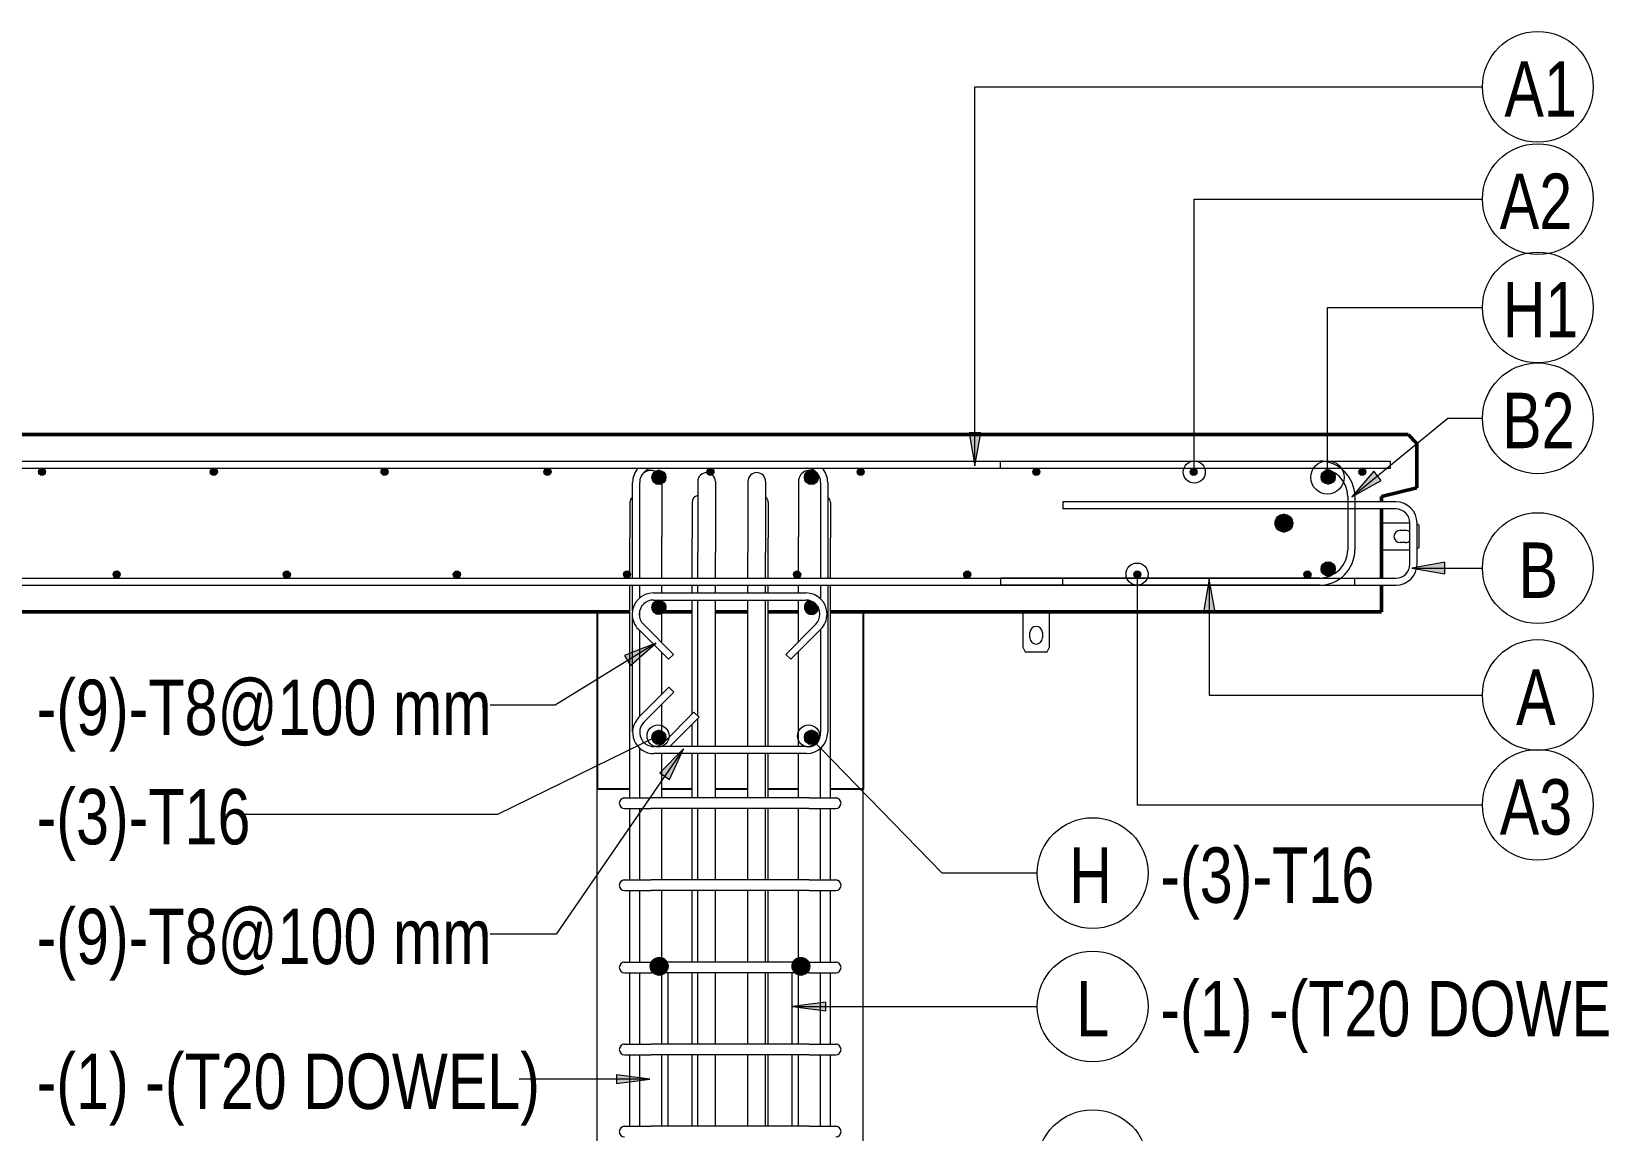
# Model space of a CAD drawing. Header units: millimetres. Extents: x 10931 to 27916, y -1675 to 13569.
# Drawn here: x 21586 to 23357, y 12327 to 13569 of the extents above; entities that cross this region are included whole.
import ezdxf

# ---------------------------------------------------------------- set-up
doc = ezdxf.new("R2010")
doc.units = ezdxf.units.MM
for name, color, linetype, lineweight in [('A-GENM', 13, 'Continuous', 18), ('A-WALL', 113, 'Continuous', 25), ('S-BEAM', 12, 'Continuous', 18), ('S-RBAR', 171, 'Continuous', 18), ('S-RBAR-IDEN', 171, 'Continuous', 9)]:
    doc.layers.add(name, color=color, linetype=linetype, lineweight=lineweight)
doc.styles.add('Nirmala UI Semilight_1', font='NirmalaS.ttf', dxfattribs={"width": 0.8, "height": 62.5})

# ---------------------------------------------------------------- blocks, each defined once
blk = doc.blocks.new('RR spread anchor face based - RR-SA-2_5-200-2134315-Elevation Top 2')
at = {"layer": 'A-GENM'}
for p, q in [((17845.1, 12913.8), (17845.1, 12873.8)), ((17875.1, 12873.8), (17875.1, 12913.8)), ((17853.1, 12884.3), (17853.1, 12890.3)), ((17867.1, 12890.3), (17867.1, 12884.3)), ((17845.1, 12873.8), (17847.6, 12868.8)), ((17847.6, 12868.8), (17872.6, 12868.8)), ((17872.6, 12868.8), (17875.1, 12873.8))]:
    blk.add_line(p, q, dxfattribs=at)
for centre, start, end in [((17860.1, 12890.3), 0, 180), ((17860.1, 12884.3), 180, 0)]:
    blk.add_arc(centre, 7, start, end, dxfattribs=at)
blk = doc.blocks.new('RR spread anchor face based - RR-SA-2_5-250-1726823-Elevation Top 2')
at = {"layer": 'A-GENM'}
for p, q in [((18282.1, 13013.8), (18250.1, 13013.8)), ((18271.1, 13005.8), (18277.1, 13005.8)), ((18292.6, 13011.3), (18290.1, 13012.6)), ((18292.6, 12986.3), (18292.6, 13011.3)), ((18277.1, 12991.8), (18271.1, 12991.8)), ((18290.1, 12985.1), (18292.6, 12986.3)), ((18250.1, 12983.8), (18282.1, 12983.8))]:
    blk.add_line(p, q, dxfattribs=at)
for centre, start, end in [((18271.1, 12998.8), 90, 270), ((18277.1, 12998.8), 45, 90), ((18277.1, 12998.8), 270, 315)]:
    blk.add_arc(centre, 7, start, end, dxfattribs=at)
blk = doc.blocks.new('M_Rebar Tag_rfa Dimension - ARROW-793927-Elevation Top 2')
at = {"layer": 'S-RBAR-IDEN'}
blk.add_circle((18426.5, 13506.1), 62.5, dxfattribs=at)
blk = doc.blocks.new('M_Rebar Tag_rfa Dimension - DOT 1 MM-793933-Elevation Top 2')
at = {"layer": 'S-RBAR-IDEN'}
blk.add_circle((18426.5, 13379.4), 62.5, dxfattribs=at)
blk = doc.blocks.new('M_Rebar Tag_rfa MARK - DOT 1_5-794230-Elevation Top 2')
at = {"layer": 'S-RBAR-IDEN'}
blk.add_circle((18426.5, 13257.1), 62.5, dxfattribs=at)
blk = doc.blocks.new('M_Rebar Tag_rfa MARK - ARROW-794226-Elevation Top 2')
at = {"layer": 'S-RBAR-IDEN'}
blk.add_circle((17923.9, 12468.5), 62.5, dxfattribs=at)

msp = doc.modelspace()

# ---------------------------------------------------------------- hatches: boundary and pattern name
at = {"layer": 'S-RBAR'}
h = msp.add_hatch(color=256, dxfattribs=at)
edge = h.paths.add_edge_path()
edge.add_arc((21597.6, 13071.8), 4, 0, 360)
for points in [[(21596.3, 13068), (21600.8, 13069.5), (21600.8, 13074.2), (21596.3, 13075.6), (21593.6, 13071.8)], [(21790.3, 13068), (21794.8, 13069.5), (21794.8, 13074.2), (21790.3, 13075.6), (21787.5, 13071.8)], [(21983, 13068), (21987.5, 13069.5), (21987.5, 13074.2), (21983, 13075.6), (21980.3, 13071.8)], [(22167, 13068), (22171.5, 13069.5), (22171.5, 13074.2), (22167, 13075.6), (22164.2, 13071.8)], [(22351, 13068), (22355.4, 13069.5), (22355.4, 13074.2), (22351, 13075.6), (22348.2, 13071.8)], [(22520.6, 13068), (22525, 13069.5), (22525, 13074.2), (22520.6, 13075.6), (22517.8, 13071.8)], [(22718.9, 13068), (22723.4, 13069.5), (22723.4, 13074.2), (22718.9, 13075.6), (22716.1, 13071.8)], [(22896.6, 13068), (22901.1, 13069.5), (22901.1, 13074.2), (22896.6, 13075.6), (22893.8, 13071.8)], [(23086.8, 13068), (23091.3, 13069.5), (23091.3, 13074.2), (23086.8, 13075.6), (23084.1, 13071.8)], [(22297.5, 13058.3), (22301.8, 13063.7), (22300.3, 13070.4), (22294, 13073.5), (22287.8, 13070.4), (22286.2, 13063.7), (22290.5, 13058.3), (22297.4, 13058.3)], [(22469.7, 13058.3), (22474, 13063.7), (22472.5, 13070.4), (22466.2, 13073.5), (22460, 13070.4), (22458.4, 13063.7), (22462.8, 13058.3), (22466.6, 13058.3)], [(23049.6, 13057.8), (23055.9, 13060.8), (23057.3, 13067.7), (23053.1, 13073), (23046.1, 13073), (23041.8, 13067.6), (23043.3, 13060.8)], [(22999.6, 13003.8), (23006.6, 13006.7), (23009.6, 13013.8), (23006.6, 13020.9), (22999.6, 13023.8), (22992.5, 13020.9), (22989.6, 13013.8), (22992.5, 13006.7)], [(23049.6, 12954.1), (23055.9, 12957.1), (23057.4, 12963.8), (23053.1, 12969.3), (23046.1, 12969.3), (23041.8, 12963.8), (23043.3, 12957.1)], [(21683.1, 12952), (21685.8, 12955.8), (21683.1, 12959.6), (21678.6, 12958.2), (21678.6, 12953.5)], [(21875.1, 12952), (21877.9, 12955.8), (21875.1, 12959.6), (21870.7, 12958.2), (21870.7, 12953.5)], [(22067.2, 12952), (22069.9, 12955.8), (22067.2, 12959.6), (22062.7, 12958.2), (22062.7, 12953.5)], [(22259.2, 12952), (22262, 12955.8), (22259.2, 12959.6), (22254.8, 12958.2), (22254.8, 12953.5)], [(22451.3, 12952), (22454.1, 12955.8), (22451.3, 12959.6), (22446.8, 12958.2), (22446.8, 12953.5)], [(22643.3, 12952), (22646.1, 12955.8), (22643.3, 12959.6), (22638.9, 12958.2), (22638.9, 12953.5)], [(22835.4, 12952), (22838.2, 12955.8), (22835.4, 12959.6), (22830.9, 12958.2), (22830.9, 12953.5)], [(23027.5, 12952), (23030.2, 12955.8), (23027.5, 12959.6), (23023, 12958.2), (23023, 12953.5)], [(22297.5, 12911.6), (22301.8, 12917), (22300.3, 12923.8), (22294, 12926.8), (22287.8, 12923.8), (22286.3, 12916.9), (22290.5, 12911.6), (22297.4, 12911.6)], [(22467.8, 12911.6), (22469.7, 12911.6), (22474, 12917), (22473.5, 12919.4), (22471.2, 12922.4), (22467.8, 12925), (22464.9, 12926.2), (22460, 12923.8), (22458.4, 12917), (22462.8, 12911.6), (22466.6, 12911.6)], [(22297.4, 12764.9), (22297.5, 12764.9), (22301.8, 12770.4), (22300.3, 12777.1), (22294, 12780.1), (22287.8, 12777.1), (22286.2, 12770.4), (22290.5, 12764.9)], [(22469.7, 12764.9), (22474, 12770.4), (22472.5, 12777.1), (22466.2, 12780.1), (22460, 12777.1), (22458.4, 12770.4), (22462.8, 12764.9), (22468.6, 12764.9)], [(22294.3, 12503.8), (22301.4, 12506.7), (22304.3, 12513.8), (22301.4, 12520.9), (22294.3, 12523.8), (22287.3, 12520.9), (22284.3, 12513.8), (22287.3, 12506.7), (22294.1, 12503.9)], [(22454.3, 12503.8), (22461.4, 12506.7), (22464.3, 12513.8), (22461.4, 12520.9), (22454.3, 12523.8), (22447.3, 12520.9), (22444.3, 12513.8), (22447.3, 12506.7)]]:
    msp.add_hatch(color=256, dxfattribs=at).paths.add_polyline_path(points)
h = msp.add_hatch(color=256, dxfattribs=at)
edge = h.paths.add_edge_path()
edge.add_arc((21791.5, 13071.8), 4, 0, 360)
h = msp.add_hatch(color=256, dxfattribs=at)
edge = h.paths.add_edge_path()
edge.add_arc((21984.3, 13071.8), 4, 0, 360)
h = msp.add_hatch(color=256, dxfattribs=at)
edge = h.paths.add_edge_path()
edge.add_arc((22168.2, 13071.8), 4, 0, 360)
h = msp.add_hatch(color=256, dxfattribs=at)
edge = h.paths.add_edge_path()
edge.add_arc((22352.2, 13071.8), 4, 0, 360)
h = msp.add_hatch(color=256, dxfattribs=at)
edge = h.paths.add_edge_path()
edge.add_arc((22521.8, 13071.8), 4, 0, 360)
h = msp.add_hatch(color=256, dxfattribs=at)
edge = h.paths.add_edge_path()
edge.add_arc((22720.1, 13071.8), 4, 0, 360)
h = msp.add_hatch(color=256, dxfattribs=at)
edge = h.paths.add_edge_path()
edge.add_arc((22897.8, 13071.8), 4, 0, 360)
h = msp.add_hatch(color=256, dxfattribs=at)
edge = h.paths.add_edge_path()
edge.add_arc((23088.1, 13071.8), 4, 0, 360)
h = msp.add_hatch(color=256, dxfattribs=at)
edge = h.paths.add_edge_path()
edge.add_arc((22294, 13065.5), 8, 0, 360)
h = msp.add_hatch(color=256, dxfattribs=at)
edge = h.paths.add_edge_path()
edge.add_arc((22466.2, 13065.5), 8, 0, 360)
h = msp.add_hatch(color=256, dxfattribs=at)
edge = h.paths.add_edge_path()
edge.add_arc((23049.6, 13065.8), 8, 0, 360)
h = msp.add_hatch(color=256, dxfattribs=at)
edge = h.paths.add_edge_path()
edge.add_arc((22999.6, 13013.8), 10, 0, 360)
h = msp.add_hatch(color=256, dxfattribs=at)
edge = h.paths.add_edge_path()
edge.add_arc((23049.6, 12962.1), 8, 0, 360)
h = msp.add_hatch(color=256, dxfattribs=at)
edge = h.paths.add_edge_path()
edge.add_arc((21681.8, 12955.8), 4, 0, 360)
h = msp.add_hatch(color=256, dxfattribs=at)
edge = h.paths.add_edge_path()
edge.add_arc((21873.9, 12955.8), 4, 0, 360)
h = msp.add_hatch(color=256, dxfattribs=at)
edge = h.paths.add_edge_path()
edge.add_arc((22065.9, 12955.8), 4, 0, 360)
h = msp.add_hatch(color=256, dxfattribs=at)
edge = h.paths.add_edge_path()
edge.add_arc((22258, 12955.8), 4, 0, 360)
h = msp.add_hatch(color=256, dxfattribs=at)
edge = h.paths.add_edge_path()
edge.add_arc((22450.1, 12955.8), 4, 0, 360)
h = msp.add_hatch(color=256, dxfattribs=at)
edge = h.paths.add_edge_path()
edge.add_arc((22642.1, 12955.8), 4, 0, 360)
h = msp.add_hatch(color=256, dxfattribs=at)
edge = h.paths.add_edge_path()
edge.add_arc((22834.2, 12955.8), 4, 0, 360)
h = msp.add_hatch(color=256, dxfattribs=at)
edge = h.paths.add_edge_path()
edge.add_arc((23026.2, 12955.8), 4, 0, 360)
h = msp.add_hatch(color=256, dxfattribs=at)
edge = h.paths.add_edge_path()
edge.add_arc((22294, 12918.8), 8, 0, 360)
h = msp.add_hatch(color=256, dxfattribs=at)
edge = h.paths.add_edge_path()
edge.add_arc((22466.2, 12918.8), 8, 100.7259, 365.2039)
edge.add_line((22474.2, 12919.5), (22466.2, 12918.8))
edge.add_line((22466.2, 12918.8), (22464.7, 12926.7))
h = msp.add_hatch(color=256, dxfattribs=at)
edge = h.paths.add_edge_path()
edge.add_arc((22294, 12772.1), 8, 0, 360)
h = msp.add_hatch(color=256, dxfattribs=at)
edge = h.paths.add_edge_path()
edge.add_arc((22466.2, 12772.1), 8, 0, 360)
h = msp.add_hatch(color=256, dxfattribs=at)
edge = h.paths.add_edge_path()
edge.add_arc((22294.3, 12513.8), 10, 0, 360)
h = msp.add_hatch(color=256, dxfattribs=at)
edge = h.paths.add_edge_path()
edge.add_arc((22454.3, 12513.8), 10, 0, 360)
at = {"layer": 'S-RBAR-IDEN'}
for points in [[(22650.8, 13078.4), (22657.4, 13115.9), (22644.2, 13115.9)], [(23076.3, 13043.5), (23109.5, 13062.1), (23101.1, 13072.3)], [(23143.9, 12963.2), (23181.4, 12956.6), (23181.4, 12969.8)], [(22915.4, 12950.8), (22908.8, 12913.3), (22922, 12913.3)], [(22290.4, 12878.4), (22255, 12864.4), (22262, 12853.1)], [(22321.6, 12759.2), (22294.9, 12732), (22305.8, 12724.5)], [(22444.8, 12468.5), (22482.3, 12463.6), (22482.3, 12473.4)], [(22283.7, 12386.5), (22246.2, 12391.5), (22246.2, 12381.6)]]:
    msp.add_hatch(color=256, dxfattribs=at).paths.add_polyline_path(points)

# ---------------------------------------------------------------- linework, layer by layer
at = {"layer": 'A-WALL', "lineweight": 50}
for p, q in [((23139.8, 13113.8), (21004.4, 13113.8)), ((23149.8, 13103.8), (23139.8, 13113.8)), ((23149.8, 13053.8), (23149.8, 13103.8)), ((23109.8, 13043.8), (23149.8, 13053.8)), ((23109.8, 13037.8), (23109.8, 13043.8)), ((23109.8, 12951.7), (23109.8, 13029.8)), ((23109.8, 12913.8), (23109.8, 12943.7)), ((21034.4, 12913.8), (22261.3, 12913.8)), ((22297.4, 12913.8), (22331.3, 12913.8)), ((22357.9, 12913.8), (22394.5, 12913.8)), ((22417.5, 12913.8), (22451.6, 12913.8)), ((22487.6, 12913.8), (23109.8, 12913.8))]:
    msp.add_line(p, q, dxfattribs=at)
at = {"layer": 'A-WALL'}
for p, q in [((22224.3, 12913.8), (22224.3, 12713.8)), ((22524.6, 12913.8), (22524.6, 12713.8)), ((22261.3, 12713.8), (22224.3, 12713.8)), ((22331.3, 12713.8), (22297.4, 12713.8)), ((22394.5, 12713.8), (22357.9, 12713.8)), ((22451.6, 12713.8), (22417.5, 12713.8)), ((22524.6, 12713.8), (22487.6, 12713.8))]:
    msp.add_line(p, q, dxfattribs=at)
at = {"layer": 'S-BEAM'}
for p, q in [((22224.3, 11713.8), (22224.3, 12713.8)), ((22261.3, 12713.8), (22224.3, 12713.8)), ((22331.3, 12713.8), (22297.4, 12713.8)), ((22394.5, 12713.8), (22357.9, 12713.8)), ((22451.6, 12713.8), (22417.5, 12713.8)), ((22524.3, 12713.8), (22487.6, 12713.8)), ((22524.3, 12713.8), (22524.3, 11713.8))]:
    msp.add_line(p, q, dxfattribs=at)
at = {"layer": 'S-RBAR'}
for p, q in [((21024.4, 13083.8), (23119.8, 13083.8)), ((21024.4, 13075.8), (23119.8, 13075.8)), ((21596.3, 13075.6), (21593.6, 13071.8)), ((21600.8, 13074.2), (21596.3, 13075.6)), ((21790.3, 13075.6), (21787.5, 13071.8)), ((21794.8, 13074.2), (21790.3, 13075.6)), ((21983, 13075.6), (21980.3, 13071.8)), ((21987.5, 13074.2), (21983, 13075.6)), ((22167, 13075.6), (22164.2, 13071.8)), ((22171.5, 13074.2), (22167, 13075.6)), ((22351, 13075.6), (22348.2, 13071.8)), ((22355.4, 13074.2), (22351, 13075.6)), ((22520.6, 13075.6), (22517.8, 13071.8)), ((22525, 13074.2), (22520.6, 13075.6)), ((22679.8, 13083.8), (23039.8, 13083.8)), ((22679.8, 13075.8), (22679.8, 13083.8)), ((22679.8, 13075.8), (23039.8, 13075.8)), ((22718.9, 13075.6), (22716.1, 13071.8)), ((22723.4, 13074.2), (22718.9, 13075.6)), ((22896.6, 13075.6), (22893.8, 13071.8)), ((22901.1, 13074.2), (22896.6, 13075.6)), ((23086.8, 13075.6), (23084.1, 13071.8)), ((23091.3, 13074.2), (23086.8, 13075.6)), ((23119.8, 13075.8), (23119.8, 13083.8)), ((21593.6, 13071.8), (21596.3, 13068)), ((21596.3, 13068), (21600.8, 13069.5)), ((21600.8, 13069.5), (21600.8, 13074.2)), ((21787.5, 13071.8), (21790.3, 13068)), ((21790.3, 13068), (21794.8, 13069.5)), ((21794.8, 13069.5), (21794.8, 13074.2)), ((21980.3, 13071.8), (21983, 13068)), ((21983, 13068), (21987.5, 13069.5)), ((21987.5, 13069.5), (21987.5, 13074.2)), ((22164.2, 13071.8), (22167, 13068)), ((22167, 13068), (22171.5, 13069.5)), ((22171.5, 13069.5), (22171.5, 13074.2)), ((22264.3, 12951.8), (22264.3, 13059.8)), ((22272.3, 12951.8), (22272.3, 13059.8)), ((22287.8, 13070.4), (22286.2, 13063.7)), ((22286.2, 13063.7), (22290.5, 13058.3)), ((22294, 13073.5), (22287.8, 13070.4)), ((22290.5, 13058.3), (22297.4, 13058.3)), ((22300.3, 13070.4), (22294, 13073.5)), ((22297.3, 13060.8), (22297.3, 12998.3)), ((22297.4, 13058.3), (22297.5, 13058.3)), ((22297.5, 13058.3), (22301.8, 13063.7)), ((22301.8, 13063.7), (22300.3, 13070.4)), ((22337.9, 13060.8), (22337.9, 12980.8)), ((22348.2, 13071.8), (22351, 13068)), ((22351, 13068), (22355.4, 13069.5)), ((22355.4, 13069.5), (22355.4, 13074.2)), ((22357.9, 13060.8), (22357.9, 12980.8)), ((22394.5, 13060.8), (22394.5, 12980.8)), ((22414.5, 13060.8), (22414.5, 12980.8)), ((22451.6, 13060.8), (22451.6, 12998.3)), ((22460, 13070.4), (22458.4, 13063.7)), ((22458.4, 13063.7), (22462.8, 13058.3)), ((22466.2, 13073.5), (22460, 13070.4)), ((22462.8, 13058.3), (22466.6, 13058.3)), ((22472.5, 13070.4), (22466.2, 13073.5)), ((22466.6, 13058.3), (22469.7, 13058.3)), ((22469.7, 13058.3), (22474, 13063.7)), ((22474, 13063.7), (22472.5, 13070.4)), ((22476.6, 13059.8), (22476.6, 12951.8)), ((22484.6, 13059.8), (22484.6, 12951.8)), ((22517.8, 13071.8), (22520.6, 13068)), ((22520.6, 13068), (22525, 13069.5)), ((22525, 13069.5), (22525, 13074.2)), ((22716.1, 13071.8), (22718.9, 13068)), ((22718.9, 13068), (22723.4, 13069.5)), ((22723.4, 13069.5), (22723.4, 13074.2)), ((22893.8, 13071.8), (22896.6, 13068)), ((22896.6, 13068), (22901.1, 13069.5)), ((22901.1, 13069.5), (22901.1, 13074.2)), ((23046.1, 13073), (23041.8, 13067.6)), ((23041.8, 13067.6), (23043.3, 13060.8)), ((23043.3, 13060.8), (23049.6, 13057.8)), ((23053.1, 13073), (23046.1, 13073)), ((23049.6, 13057.8), (23055.9, 13060.8)), ((23057.3, 13067.7), (23053.1, 13073)), ((23055.9, 13060.8), (23057.3, 13067.7)), ((23084.1, 13071.8), (23086.8, 13068)), ((23086.8, 13068), (23091.3, 13069.5)), ((23091.3, 13069.5), (23091.3, 13074.2)), ((23071.8, 13043.8), (23071.8, 12983.8)), ((23079.8, 13043.8), (23079.8, 12983.8)), ((22261.3, 13037.1), (22261.3, 12997.1)), ((22331.4, 13037.1), (22331.4, 12997.1)), ((22417.5, 13037.1), (22417.5, 12997.1)), ((22487.6, 13037.1), (22487.6, 12997.1)), ((23125.9, 13037.8), (22749.9, 13037.8)), ((22749.9, 13037.8), (22749.9, 13029.8)), ((23125.9, 13029.8), (22749.9, 13029.8)), ((22999.6, 13023.8), (22992.5, 13020.9)), ((23006.6, 13020.9), (22999.6, 13023.8)), ((22992.5, 13020.9), (22989.6, 13013.8)), ((22989.6, 13013.8), (22992.5, 13006.7)), ((22992.5, 13006.7), (22999.6, 13003.8)), ((22999.6, 13003.8), (23006.6, 13006.7)), ((23009.6, 13013.8), (23006.6, 13020.9)), ((23006.6, 13006.7), (23009.6, 13013.8)), ((23141.9, 12967.7), (23141.9, 13013.8)), ((23149.9, 12967.7), (23149.9, 13013.8)), ((22261.3, 12951.8), (22261.3, 12997.1)), ((22297.3, 12951.8), (22297.3, 12998.3)), ((22331.4, 12951.8), (22331.4, 12997.1)), ((22417.5, 12951.8), (22417.5, 12997.1)), ((22451.6, 12951.8), (22451.6, 12998.3)), ((22487.6, 12951.8), (22487.6, 12997.1)), ((22337.9, 12951.8), (22337.9, 12980.8)), ((22357.9, 12951.8), (22357.9, 12980.8)), ((22394.5, 12951.8), (22394.5, 12980.8)), ((22414.5, 12951.8), (22414.5, 12980.8)), ((23046.1, 12969.3), (23041.8, 12963.8)), ((23053.1, 12969.3), (23046.1, 12969.3)), ((23057.4, 12963.8), (23053.1, 12969.3)), ((21064.4, 12951.8), (23079.8, 12951.8)), ((21683.1, 12959.6), (21678.6, 12958.2)), ((21678.6, 12958.2), (21678.6, 12953.5)), ((21678.6, 12953.5), (21683.1, 12952)), ((21685.8, 12955.8), (21683.1, 12959.6)), ((21683.1, 12952), (21685.8, 12955.8)), ((21875.1, 12959.6), (21870.7, 12958.2)), ((21870.7, 12958.2), (21870.7, 12953.5)), ((21870.7, 12953.5), (21875.1, 12952)), ((21877.9, 12955.8), (21875.1, 12959.6)), ((21875.1, 12952), (21877.9, 12955.8)), ((22067.2, 12959.6), (22062.7, 12958.2)), ((22062.7, 12958.2), (22062.7, 12953.5)), ((22062.7, 12953.5), (22067.2, 12952)), ((22069.9, 12955.8), (22067.2, 12959.6)), ((22067.2, 12952), (22069.9, 12955.8)), ((22259.2, 12959.6), (22254.8, 12958.2)), ((22254.8, 12958.2), (22254.8, 12953.5)), ((22254.8, 12953.5), (22259.2, 12952)), ((22262, 12955.8), (22259.2, 12959.6)), ((22259.2, 12952), (22262, 12955.8)), ((22451.3, 12959.6), (22446.8, 12958.2)), ((22446.8, 12958.2), (22446.8, 12953.5)), ((22446.8, 12953.5), (22451.3, 12952)), ((22454.1, 12955.8), (22451.3, 12959.6)), ((22451.3, 12952), (22454.1, 12955.8)), ((22643.3, 12959.6), (22638.9, 12958.2)), ((22638.9, 12958.2), (22638.9, 12953.5)), ((22638.9, 12953.5), (22643.3, 12952)), ((22646.1, 12955.8), (22643.3, 12959.6)), ((22643.3, 12952), (22646.1, 12955.8)), ((23039.8, 12951.8), (22679.8, 12951.8)), ((22679.8, 12951.8), (22679.8, 12943.8)), ((22749.9, 12951.7), (23125.9, 12951.7)), ((22749.9, 12943.7), (22749.9, 12951.7)), ((22835.4, 12959.6), (22830.9, 12958.2)), ((22830.9, 12958.2), (22830.9, 12953.5)), ((22830.9, 12953.5), (22835.4, 12952)), ((22838.2, 12955.8), (22835.4, 12959.6)), ((22835.4, 12952), (22838.2, 12955.8)), ((23027.5, 12959.6), (23023, 12958.2)), ((23023, 12958.2), (23023, 12953.5)), ((23023, 12953.5), (23027.5, 12952)), ((23030.2, 12955.8), (23027.5, 12959.6)), ((23027.5, 12952), (23030.2, 12955.8)), ((23041.8, 12963.8), (23043.3, 12957.1)), ((23043.3, 12957.1), (23049.6, 12954.1)), ((23049.6, 12954.1), (23055.9, 12957.1)), ((23055.9, 12957.1), (23057.4, 12963.8)), ((23079.8, 12943.8), (23079.8, 12951.8)), ((21064.4, 12943.8), (23079.8, 12943.8)), ((22261.3, 12703.8), (22261.3, 12943.8)), ((22264.3, 12914.9), (22264.3, 12943.8)), ((22272.3, 12929.2), (22272.3, 12943.8)), ((22287.8, 12935.1), (22459.8, 12935.1)), ((22297.3, 12935.1), (22297.3, 12943.8)), ((22331.4, 12935.1), (22331.4, 12943.8)), ((22337.9, 12935.1), (22337.9, 12943.8)), ((22357.9, 12935.1), (22357.9, 12943.8)), ((22394.5, 12935.1), (22394.5, 12943.8)), ((22414.5, 12935.1), (22414.5, 12943.8)), ((22417.5, 12935.1), (22417.5, 12943.8)), ((22451.6, 12935.1), (22451.6, 12943.8)), ((22476.6, 12943.8), (22476.6, 12928.3)), ((22484.6, 12943.8), (22484.6, 12777.8)), ((22487.6, 12703.8), (22487.6, 12943.8)), ((23039.8, 12943.8), (22679.8, 12943.8)), ((22749.9, 12943.7), (23125.9, 12943.7)), ((22287.8, 12923.8), (22286.3, 12916.9)), ((22286.3, 12916.9), (22290.5, 12911.6)), ((22287.8, 12927.1), (22459.8, 12927.1)), ((22294, 12926.8), (22287.8, 12923.8)), ((22300.3, 12923.8), (22294, 12926.8)), ((22297.3, 12879), (22297.3, 12927.1)), ((22297.5, 12911.6), (22301.8, 12917)), ((22301.8, 12917), (22300.3, 12923.8)), ((22331.4, 12798.2), (22331.4, 12927.1)), ((22337.9, 12796.1), (22337.9, 12927.1)), ((22357.9, 12761.8), (22357.9, 12927.1)), ((22394.5, 12761.8), (22394.5, 12927.1)), ((22414.5, 12761.8), (22414.5, 12927.1)), ((22417.5, 12761.8), (22417.5, 12927.1)), ((22451.6, 12880.2), (22451.6, 12927.1)), ((22460, 12923.8), (22458.4, 12917)), ((22458.4, 12917), (22462.8, 12911.6)), ((22464.9, 12926.2), (22460, 12923.8)), ((22466.2, 12918.8), (22464.7, 12926.7)), ((22467.8, 12925), (22464.9, 12926.2)), ((22474.2, 12919.5), (22466.2, 12918.8)), ((22471.2, 12922.4), (22467.8, 12925)), ((22469.7, 12911.6), (22474, 12917)), ((22473.5, 12919.4), (22471.2, 12922.4)), ((22474, 12917), (22473.5, 12919.4)), ((22264.3, 12777.8), (22264.3, 12907.3)), ((22272.3, 12907), (22272.3, 12915.2)), ((22310.5, 12865.8), (22276.5, 12899.8)), ((22290.5, 12911.6), (22297.4, 12911.6)), ((22297.4, 12911.6), (22297.5, 12911.6)), ((22471.2, 12899.8), (22437.2, 12865.8)), ((22462.8, 12911.6), (22466.6, 12911.6)), ((22466.6, 12911.6), (22467.8, 12911.6)), ((22467.8, 12911.6), (22469.7, 12911.6)), ((22304.8, 12860.2), (22270.9, 12894.1)), ((22272.3, 12795.7), (22272.3, 12892.7)), ((22476.8, 12894.1), (22442.9, 12860.2)), ((22476.6, 12893.9), (22476.6, 12777.8)), ((22297.3, 12820.7), (22297.3, 12867.7)), ((22310.5, 12865.8), (22304.8, 12860.2)), ((22437.2, 12865.8), (22442.9, 12860.2)), ((22451.6, 12761.8), (22451.6, 12868.9)), ((22271.4, 12794.8), (22305.3, 12828.7)), ((22311, 12823.1), (22305.3, 12828.7)), ((22277, 12789.1), (22311, 12823.1)), ((22297.3, 12764.7), (22297.3, 12809.4)), ((22333.6, 12800.4), (22299.7, 12766.5)), ((22339.3, 12794.8), (22306.3, 12761.8)), ((22333.6, 12800.4), (22339.3, 12794.8)), ((22337.9, 12761.8), (22337.9, 12793.4)), ((22287.8, 12777.1), (22286.2, 12770.4)), ((22294, 12780.1), (22287.8, 12777.1)), ((22300.3, 12777.1), (22294, 12780.1)), ((22301.8, 12770.4), (22300.3, 12777.1)), ((22331.4, 12761.8), (22331.4, 12786.9)), ((22460, 12777.1), (22458.4, 12770.4)), ((22466.2, 12780.1), (22460, 12777.1)), ((22472.5, 12777.1), (22466.2, 12780.1)), ((22474, 12770.4), (22472.5, 12777.1)), ((22272.3, 12703.8), (22272.3, 12760.1)), ((22286.2, 12770.4), (22290.5, 12764.9)), ((22460.6, 12761.8), (22288.3, 12761.8)), ((22290.5, 12764.9), (22297.4, 12764.9)), ((22297.4, 12764.9), (22297.5, 12764.9)), ((22297.5, 12764.9), (22301.8, 12770.4)), ((22458.4, 12770.4), (22462.8, 12764.9)), ((22462.8, 12764.9), (22468.6, 12764.9)), ((22468.6, 12764.9), (22469.7, 12764.9)), ((22469.7, 12764.9), (22474, 12770.4)), ((22476.6, 12703.8), (22476.6, 12760.1)), ((22460.6, 12753.8), (22288.3, 12753.8)), ((22297.3, 12703.8), (22297.3, 12753.8)), ((22331.4, 12703.8), (22331.4, 12753.8)), ((22337.9, 12703.8), (22337.9, 12753.8)), ((22357.9, 12703.8), (22357.9, 12753.8)), ((22394.5, 12703.8), (22394.5, 12753.8)), ((22414.5, 12703.8), (22414.5, 12753.8)), ((22417.5, 12703.8), (22417.5, 12753.8)), ((22451.6, 12703.8), (22451.6, 12753.8)), ((22255.3, 12703.8), (22256.4, 12703.8)), ((22256.6, 12703.8), (22257.4, 12703.8)), ((22257.4, 12703.8), (22259.9, 12703.8)), ((22259.9, 12703.8), (22261.8, 12703.8)), ((22261.8, 12703.8), (22264.1, 12703.8)), ((22264.1, 12703.8), (22265, 12703.8)), ((22265, 12703.8), (22284.2, 12703.8)), ((22284.2, 12703.8), (22285.3, 12703.8)), ((22463.6, 12703.8), (22285.3, 12703.8)), ((22463.6, 12703.8), (22493.6, 12703.8)), ((22255.3, 12691.8), (22256.4, 12691.8)), ((22256.6, 12691.8), (22257.4, 12691.8)), ((22257.4, 12691.8), (22259.9, 12691.8)), ((22259.9, 12691.8), (22261.8, 12691.8)), ((22261.3, 12611.2), (22261.3, 12691.8)), ((22261.8, 12691.8), (22265.3, 12691.8)), ((22265.3, 12691.8), (22268, 12691.8)), ((22268, 12691.8), (22272.3, 12691.8)), ((22272.3, 12691.8), (22275.5, 12691.8)), ((22272.3, 12611.2), (22272.3, 12691.8)), ((22275.5, 12691.8), (22280.3, 12691.8)), ((22280.3, 12691.8), (22283.8, 12691.8)), ((22283.7, 12691.8), (22285.3, 12691.8)), ((22463.6, 12691.8), (22285.3, 12691.8)), ((22297.3, 12611.2), (22297.3, 12691.8)), ((22331.4, 12611.2), (22331.4, 12691.8)), ((22337.9, 12611.2), (22337.9, 12691.8)), ((22357.9, 12611.2), (22357.9, 12691.8)), ((22394.5, 12611.2), (22394.5, 12691.8)), ((22414.5, 12611.2), (22414.5, 12691.8)), ((22417.5, 12611.2), (22417.5, 12691.8)), ((22451.6, 12611.2), (22451.6, 12691.8)), ((22463.6, 12691.8), (22493.6, 12691.8)), ((22476.6, 12611.2), (22476.6, 12691.8)), ((22487.6, 12611.2), (22487.6, 12691.8)), ((22255.3, 12611.2), (22256.4, 12611.2)), ((22255.3, 12599.2), (22256.4, 12599.2)), ((22256.6, 12611.2), (22257.4, 12611.2)), ((22256.6, 12599.2), (22257.4, 12599.2)), ((22257.4, 12611.2), (22259.9, 12611.2)), ((22257.4, 12599.2), (22259.9, 12599.2)), ((22259.9, 12611.2), (22261.8, 12611.2)), ((22259.9, 12599.2), (22261.8, 12599.2)), ((22261.3, 12518.5), (22261.3, 12599.2)), ((22261.8, 12611.2), (22264.1, 12611.2)), ((22261.8, 12599.2), (22265.3, 12599.2)), ((22264.1, 12611.2), (22265, 12611.2)), ((22265, 12611.2), (22284.2, 12611.2)), ((22265.3, 12599.2), (22268, 12599.2)), ((22268, 12599.2), (22272.3, 12599.2)), ((22272.3, 12599.2), (22275.5, 12599.2)), ((22272.3, 12518.5), (22272.3, 12599.2)), ((22275.5, 12599.2), (22280.3, 12599.2)), ((22280.3, 12599.2), (22283.8, 12599.2)), ((22283.7, 12599.2), (22285.3, 12599.2)), ((22284.2, 12611.2), (22285.3, 12611.2)), ((22463.6, 12611.2), (22285.3, 12611.2)), ((22463.6, 12599.2), (22285.3, 12599.2)), ((22297.3, 12518.5), (22297.3, 12599.2)), ((22331.4, 12518.5), (22331.4, 12599.2)), ((22337.9, 12518.5), (22337.9, 12599.2)), ((22357.9, 12518.5), (22357.9, 12599.2)), ((22394.5, 12518.5), (22394.5, 12599.2)), ((22414.5, 12518.5), (22414.5, 12599.2)), ((22417.5, 12518.5), (22417.5, 12599.2)), ((22451.6, 12518.5), (22451.6, 12599.2)), ((22463.6, 12611.2), (22493.6, 12611.2)), ((22463.6, 12599.2), (22493.6, 12599.2)), ((22476.6, 12518.5), (22476.6, 12599.2)), ((22487.6, 12518.5), (22487.6, 12599.2)), ((22255.3, 12518.5), (22256.4, 12518.5)), ((22256.6, 12518.5), (22257.4, 12518.5)), ((22257.4, 12518.5), (22259.9, 12518.5)), ((22259.9, 12518.5), (22261.8, 12518.5)), ((22261.8, 12518.5), (22264.1, 12518.5)), ((22264.1, 12518.5), (22265, 12518.5)), ((22265, 12518.5), (22284.2, 12518.5)), ((22284.2, 12518.5), (22285.3, 12518.5)), ((22287.3, 12520.9), (22284.3, 12513.8)), ((22284.3, 12513.8), (22287.3, 12506.7)), ((22463.6, 12518.5), (22285.3, 12518.5)), ((22294.3, 12523.8), (22287.3, 12520.9)), ((22301.4, 12520.9), (22294.3, 12523.8)), ((22304.3, 12513.8), (22301.4, 12520.9)), ((22301.4, 12506.7), (22304.3, 12513.8)), ((22447.3, 12520.9), (22444.3, 12513.8)), ((22444.3, 12513.8), (22447.3, 12506.7)), ((22454.3, 12523.8), (22447.3, 12520.9)), ((22461.4, 12520.9), (22454.3, 12523.8)), ((22464.3, 12513.8), (22461.4, 12520.9)), ((22461.4, 12506.7), (22464.3, 12513.8)), ((22463.6, 12518.5), (22493.6, 12518.5)), ((22255.3, 12506.5), (22256.4, 12506.5)), ((22256.6, 12506.5), (22257.4, 12506.5)), ((22257.4, 12506.5), (22259.9, 12506.5)), ((22259.9, 12506.5), (22261.8, 12506.5)), ((22261.3, 12425.9), (22261.3, 12506.5)), ((22261.8, 12506.5), (22265.3, 12506.5)), ((22265.3, 12506.5), (22268, 12506.5)), ((22268, 12506.5), (22272.3, 12506.5)), ((22272.3, 12506.5), (22275.5, 12506.5)), ((22272.3, 12425.9), (22272.3, 12506.5)), ((22275.5, 12506.5), (22280.5, 12506.5)), ((22280.4, 12506.5), (22283.8, 12506.5)), ((22283.7, 12506.5), (22285.3, 12506.5)), ((22463.6, 12506.5), (22285.3, 12506.5)), ((22287.3, 12506.7), (22294.1, 12503.9)), ((22294.1, 12503.9), (22294.3, 12503.8)), ((22294.3, 12503.8), (22301.4, 12506.7)), ((22297.3, 12425.9), (22297.3, 12506.5)), ((22304.3, 12433.8), (22304.3, 12506.7)), ((22331.4, 12425.9), (22331.4, 12506.5)), ((22337.9, 12425.9), (22337.9, 12506.5)), ((22357.9, 12425.9), (22357.9, 12506.5)), ((22394.5, 12425.9), (22394.5, 12506.5)), ((22414.5, 12425.9), (22414.5, 12506.5)), ((22417.5, 12425.9), (22417.5, 12506.5)), ((22444.3, 12433.8), (22444.3, 12506.7)), ((22447.3, 12506.7), (22454.3, 12503.8)), ((22451.6, 12425.9), (22451.6, 12506.5)), ((22454.3, 12503.8), (22461.4, 12506.7)), ((22463.6, 12506.5), (22493.6, 12506.5)), ((22476.6, 12425.9), (22476.6, 12506.5)), ((22487.6, 12425.9), (22487.6, 12506.5)), ((22255.3, 12425.9), (22256.4, 12425.9)), ((22256.6, 12425.9), (22257.4, 12425.9)), ((22257.4, 12425.9), (22259.9, 12425.9)), ((22259.9, 12425.9), (22261.8, 12425.9)), ((22261.8, 12425.9), (22264.1, 12425.9)), ((22264.1, 12425.9), (22265, 12425.9)), ((22265, 12425.9), (22284.2, 12425.9)), ((22284.2, 12425.9), (22285.3, 12425.9)), ((22463.6, 12425.9), (22285.3, 12425.9)), ((22304.3, 12425.9), (22304.3, 12433.8)), ((22444.3, 12425.9), (22444.3, 12433.8)), ((22463.6, 12425.9), (22493.6, 12425.9)), ((22255.3, 12413.9), (22256.4, 12413.9)), ((22256.6, 12413.9), (22257.4, 12413.9)), ((22257.4, 12413.9), (22259.9, 12413.9)), ((22259.9, 12413.9), (22261.8, 12413.9)), ((22261.3, 12333.3), (22261.3, 12413.9)), ((22261.8, 12413.9), (22265.3, 12413.9)), ((22265.3, 12413.9), (22268, 12413.9)), ((22268, 12413.9), (22272.3, 12413.9)), ((22272.3, 12413.9), (22275.5, 12413.9)), ((22272.3, 12333.3), (22272.3, 12413.9)), ((22275.5, 12413.9), (22280.3, 12413.9)), ((22280.3, 12413.9), (22283.8, 12413.9)), ((22283.7, 12413.9), (22285.3, 12413.9)), ((22463.6, 12413.9), (22285.3, 12413.9)), ((22297.3, 12333.3), (22297.3, 12413.9)), ((22304.3, 12333.3), (22304.3, 12413.9)), ((22331.4, 12333.3), (22331.4, 12413.9)), ((22337.9, 12333.3), (22337.9, 12413.9)), ((22357.9, 12333.3), (22357.9, 12413.9)), ((22394.5, 12333.3), (22394.5, 12413.9)), ((22414.5, 12333.3), (22414.5, 12413.9)), ((22417.5, 12333.3), (22417.5, 12413.9)), ((22444.3, 12333.3), (22444.3, 12413.9)), ((22451.6, 12333.3), (22451.6, 12413.9)), ((22463.6, 12413.9), (22493.6, 12413.9)), ((22476.6, 12333.3), (22476.6, 12413.9)), ((22487.6, 12333.3), (22487.6, 12413.9)), ((22255.3, 12333.3), (22256.4, 12333.3)), ((22256.6, 12333.3), (22257.4, 12333.3)), ((22257.4, 12333.3), (22259.9, 12333.3)), ((22259.9, 12333.3), (22261.8, 12333.3)), ((22261.8, 12333.3), (22264.1, 12333.3)), ((22264.1, 12333.3), (22265, 12333.3)), ((22265, 12333.3), (22284.2, 12333.3)), ((22284.2, 12333.3), (22285.3, 12333.3)), ((22463.6, 12333.3), (22285.3, 12333.3)), ((22463.6, 12333.3), (22493.6, 12333.3))]:
    msp.add_line(p, q, dxfattribs=at)
for centre, radius in [((21597.6, 13071.8), 4), ((21791.5, 13071.8), 4), ((21984.3, 13071.8), 4), ((22168.2, 13071.8), 4), ((22352.2, 13071.8), 4), ((22521.8, 13071.8), 4), ((22720.1, 13071.8), 4), ((22897.8, 13071.8), 4), ((23088.1, 13071.8), 4), ((22294, 13065.5), 8), ((22466.2, 13065.5), 8), ((23049.6, 13065.8), 8), ((22999.6, 13013.8), 10), ((23049.6, 12962.1), 8), ((21681.8, 12955.8), 4), ((21873.9, 12955.8), 4), ((22065.9, 12955.8), 4), ((22258, 12955.8), 4), ((22450.1, 12955.8), 4), ((22642.1, 12955.8), 4), ((22834.2, 12955.8), 4), ((23026.2, 12955.8), 4), ((22294, 12918.8), 8), ((22294, 12772.1), 8), ((22466.2, 12772.1), 8), ((22294.3, 12513.8), 10), ((22454.3, 12513.8), 10)]:
    msp.add_circle(centre, radius, dxfattribs=at)
for centre, radius, start, end in [((22288.3, 13059.8), 24, 137.9289, 180), ((22288.3, 13059.8), 16, 90, 180), ((22460.6, 13059.8), 16, 0, 90), ((22460.6, 13059.8), 24, 0, 42.0711), ((23039.8, 13043.8), 40, 0, 90), ((23039.8, 13043.8), 32, 0, 90), ((22284.8, 13060.8), 12.5, 0, 146.1089), ((22347.9, 13060.8), 10, 0, 180), ((22404.5, 13060.8), 10, 0, 180), ((22464.1, 13060.8), 12.5, 33.8911, 180), ((22269.3, 13037.1), 8, 129.0533, 180), ((22339.4, 13037.1), 8, 100.8518, 180), ((22409.5, 13037.1), 8, 0, 51.3028), ((22479.6, 13037.1), 8, 0, 50.9467), ((23125.9, 13013.8), 24, 0, 90), ((23125.9, 13013.8), 16, 0, 90), ((23039.8, 12983.8), 32, 270, 0), ((23039.8, 12983.8), 40, 270, 0), ((23125.9, 12967.7), 16, 270, 0), ((23125.9, 12967.7), 24, 270, 360), ((22287.8, 12911.1), 24, 90, 180), ((22459.8, 12911.1), 24, 0, 90), ((22287.8, 12911.1), 16, 90, 180), ((22466.2, 12918.8), 8, 100.7259, 5.2039), ((22459.8, 12911.1), 16, 0, 90), ((22287.8, 12911.1), 24, 180.0007, 225), ((22287.8, 12911.1), 16, 180.0011, 225), ((22459.8, 12911.1), 16, 315, 359.9989), ((22459.8, 12911.1), 24, 315, 359.9993), ((22288.3, 12777.8), 24, 135, 270), ((22288.3, 12777.8), 16, 135, 270), ((22460.6, 12777.8), 16, 270, 360), ((22460.6, 12777.8), 24, 270, 0), ((22288.3, 12777.8), 16, 270, 315), ((22255.3, 12697.8), 6, 90, 270), ((22255.3, 12697.8), 6, 90, 270), ((22255.3, 12697.8), 6, 90, 105), ((22493.6, 12697.8), 6, 75, 90), ((22493.6, 12697.8), 6, 270, 90), ((22255.3, 12605.2), 6, 90, 270), ((22255.3, 12605.2), 6, 90, 270), ((22255.3, 12605.2), 6, 90, 105), ((22493.6, 12605.2), 6, 75, 90), ((22493.6, 12605.2), 6, 270, 90), ((22255.3, 12512.5), 6, 90, 270), ((22255.3, 12512.5), 6, 90, 270), ((22255.3, 12512.5), 6, 90, 105), ((22294.3, 12513.8), 10, 30, 72.0231), ((22454.3, 12513.8), 10, 106.2196, 150), ((22493.6, 12512.5), 6, 75, 90), ((22493.6, 12512.5), 6, 270, 90), ((22255.3, 12419.9), 6, 90, 270), ((22255.3, 12419.9), 6, 90, 270), ((22255.3, 12419.9), 6, 90, 105), ((22493.6, 12419.9), 6, 75, 90), ((22493.6, 12419.9), 6, 270, 90), ((22255.3, 12327.3), 6, 90, 270), ((22255.3, 12327.3), 6, 90, 270), ((22255.3, 12327.3), 6, 90, 105), ((22493.6, 12327.3), 6, 75, 90), ((22493.6, 12327.3), 6, 270, 90)]:
    msp.add_arc(centre, radius, start, end, dxfattribs=at)
at = {"layer": 'S-RBAR-IDEN'}
for p, q in [((22650.8, 13506.1), (23223.8, 13506.1)), ((22650.8, 13078.4), (22650.8, 13506.1)), ((22898.4, 13379.4), (23223.8, 13379.4)), ((22898.4, 13071.5), (22898.4, 13379.4)), ((23048.8, 13257.1), (23223.8, 13257.1)), ((23048.8, 13065.4), (23048.8, 13257.1)), ((23076.3, 13043.5), (23184.6, 13132.1)), ((23184.6, 13132.1), (23223.8, 13132.1)), ((22657.4, 13115.9), (22644.2, 13115.9)), ((22644.2, 13115.9), (22650.8, 13078.4)), ((22650.8, 13078.4), (22657.4, 13115.9)), ((23101.1, 13072.3), (23076.3, 13043.5)), ((23076.3, 13043.5), (23109.5, 13062.1)), ((23109.5, 13062.1), (23101.1, 13072.3)), ((23181.4, 12969.8), (23143.9, 12963.2)), ((23181.4, 12956.6), (23181.4, 12969.8)), ((22833.9, 12956.3), (22833.9, 12696.1)), ((22915.4, 12950.8), (22908.8, 12913.3)), ((22922, 12913.3), (22915.4, 12950.8)), ((22915.4, 12950.8), (22915.4, 12819.9)), ((23143.9, 12963.2), (23181.4, 12956.6)), ((23143.9, 12963.2), (23223.8, 12963.2)), ((22908.8, 12913.3), (22922, 12913.3)), ((22290.4, 12878.4), (22176.8, 12808.4)), ((22290.4, 12878.4), (22255, 12864.4)), ((22255, 12864.4), (22262, 12853.1)), ((22262, 12853.1), (22290.4, 12878.4)), ((22915.4, 12819.9), (23223.8, 12819.9)), ((22176.8, 12808.4), (22103.4, 12808.4)), ((22293.1, 12773.7), (22111.9, 12685.1)), ((22463, 12773.7), (22613.6, 12619.1)), ((22321.6, 12759.2), (22178, 12550)), ((22321.6, 12759.2), (22294.9, 12732)), ((22305.8, 12724.5), (22321.6, 12759.2)), ((22294.9, 12732), (22305.8, 12724.5)), ((22111.9, 12685.1), (21824.2, 12685.1)), ((22833.9, 12696.1), (23223.8, 12696.1)), ((22613.6, 12619.1), (22721.2, 12619.1)), ((22178, 12550), (22103.4, 12550)), ((22482.3, 12473.4), (22444.8, 12468.5)), ((22482.3, 12463.6), (22482.3, 12473.4)), ((22444.8, 12468.5), (22482.3, 12463.6)), ((22444.8, 12468.5), (22721.2, 12468.5)), ((22283.7, 12386.5), (22136.4, 12386.5)), ((22283.7, 12386.5), (22246.2, 12391.5)), ((22246.2, 12391.5), (22246.2, 12381.6)), ((22246.2, 12381.6), (22283.7, 12386.5))]:
    msp.add_line(p, q, dxfattribs=at)
for centre, radius in [((22898.4, 13071.5), 12.5), ((23048.8, 13065.4), 18.8), ((22833.9, 12956.3), 12.5), ((22293.1, 12773.7), 12.5), ((22463, 12773.7), 12.5)]:
    msp.add_circle(centre, radius, dxfattribs=at)

# ---------------------------------------------------------------- block references
at = {"layer": 'A-GENM'}
for name in ['RR spread anchor face based - RR-SA-2_5-250-1726823-Elevation Top 2', 'RR spread anchor face based - RR-SA-2_5-200-2134315-Elevation Top 2']:
    msp.add_blockref(name, (4859.8, 0), dxfattribs=at)
at = {"layer": 'S-RBAR-IDEN'}
for name, p in [('M_Rebar Tag_rfa Dimension - ARROW-793927-Elevation Top 2', (4859.8, 0)), ('M_Rebar Tag_rfa Dimension - DOT 1 MM-793933-Elevation Top 2', (4859.8, 0)), ('M_Rebar Tag_rfa MARK - DOT 1_5-794230-Elevation Top 2', (4859.8, 0)), ('M_Rebar Tag_rfa Dimension - ARROW-793927-Elevation Top 2', (4859.8, -374)), ('M_Rebar Tag_rfa Dimension - ARROW-793927-Elevation Top 2', (4859.8, -543)), ('M_Rebar Tag_rfa Dimension - ARROW-793927-Elevation Top 2', (4859.8, -686.2)), ('M_Rebar Tag_rfa Dimension - DOT 1 MM-793933-Elevation Top 2', (4859.8, -683.4)), ('M_Rebar Tag_rfa Dimension - DOT 1 MM-793933-Elevation Top 2', (4357.2, -760.4)), ('M_Rebar Tag_rfa MARK - ARROW-794226-Elevation Top 2', (4859.8, 0)), ('M_Rebar Tag_rfa MARK - ARROW-794226-Elevation Top 2', (4859.8, -179))]:
    msp.add_blockref(name, p, dxfattribs=at)

# ---------------------------------------------------------------- texts
at = {"layer": 'S-RBAR-IDEN', "char_height": 62.5, "attachment_point": 1, "style": 'Nirmala UI Semilight_1'}
for s, insert, width in [('A1', (23248.6, 13534.9), 86.582), ('A2', (23243.3, 13408.2), 99.409), ('H1', (23246.6, 13285.9), 91.392), ('B2', (23246, 13160.9), 92.996), ('B', (23264.5, 12992), 48.101), ('A', (23261.8, 12848.7), 54.515), ('-(9)-T8@100 mm', (21591.4, 12837.2), 618.903), ('A3', (23243.3, 12724.9), 99.409), ('-(3)-T16', (21591.4, 12713.9), 280.591), ('-(3)-T16', (22860.1, 12647.9), 280.591), ('H', (22757.2, 12647.9), 59.325), ('-(9)-T8@100 mm', (21591.4, 12578.8), 618.903), ('L', (22765.2, 12497.3), 40.084), ('-(1) -(T20 DOWEL)', (22860.1, 12497.3), 658.987), ('-(1) -(T20 DOWEL)', (21591.4, 12415.3), 658.987)]:
    msp.add_mtext(s, dxfattribs=dict(at, insert=insert, width=width))

doc.saveas('drawing.dxf')
